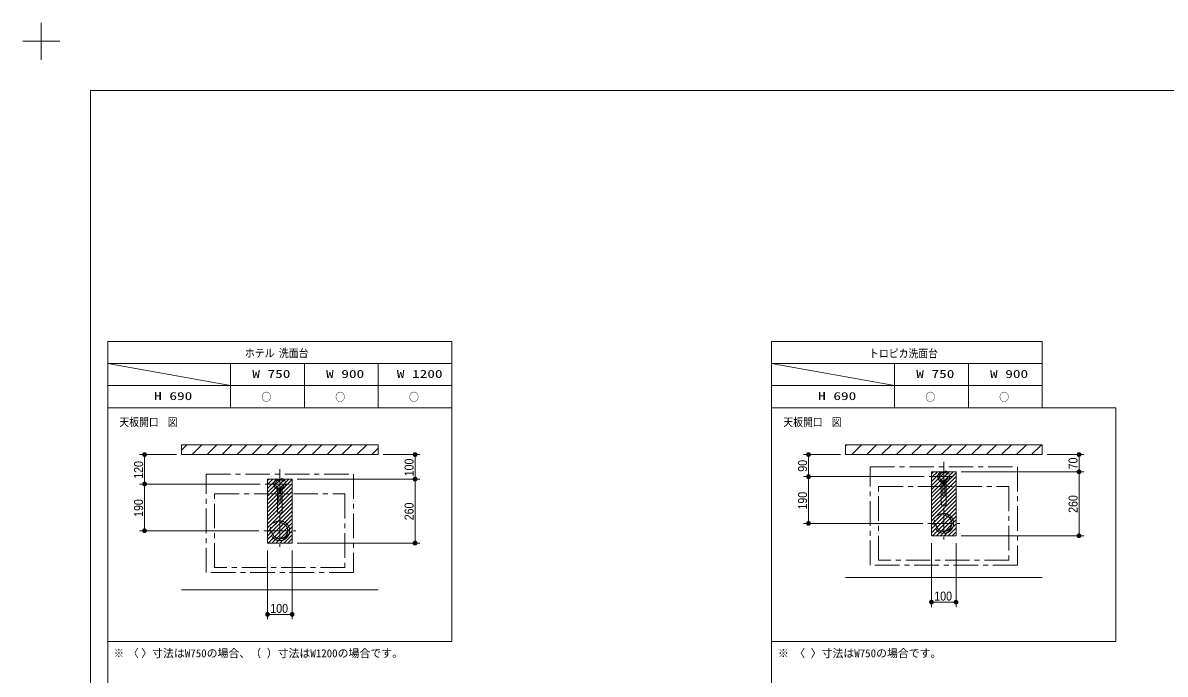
# Model space of a CAD drawing. Units: millimetres, scale not verified. Extents: x -6062 to 6062, y -3045 to 3045.
# Drawn here: x -6062 to -1417, y 397 to 3045 of the extents above; entities that cross this region are included whole.
import ezdxf
from ezdxf.enums import TextEntityAlignment as Align

# ---------------------------------------------------------------- set-up
doc = ezdxf.new("R2010")
doc.units = ezdxf.units.MM
doc.header["$LTSCALE"] = 20
doc.linetypes.add('CHAIN1', pattern=[8, 5, -1, 1, -1])
for name, color, linetype, lineweight in [('0-0_1図面枠', 7, 'Continuous', 9), ('0-4_0', 7, 'Continuous', 9), ('0-5_2寸法-1', 7, 'Continuous', 9), ('0-6_3一般', 7, 'Continuous', 9)]:
    doc.layers.add(name, color=color, linetype=linetype, lineweight=lineweight)
doc.styles.add('ＭＳ ゴシック', font='')
doc.styles.add('ＭＳ Ｐゴシック', font='')
doc.styles.get('ＭＳ ゴシック').set_extended_font_data('MS Gothic')
doc.styles.get('ＭＳ Ｐゴシック').set_extended_font_data('MS PGothic')

# ---------------------------------------------------------------- blocks, each defined once
blk = doc.blocks.new('グループ')
at = {"layer": '0-0_1図面枠'}
for p, q in [((-84000, 57900), (-84000, 60900)), ((-85500, 59400), (-82500, 59400))]:
    blk.add_line(p, q, dxfattribs=at)
blk = doc.blocks.new('グループ-2')
at = {"layer": '0-0_1図面枠'}
blk.add_lwpolyline([(-80000, 55400), (80000, 55400), (80000, -55400), (-80000, -55400)], close=True, dxfattribs=at)
blk = doc.blocks.new('図面枠')
at = {"layer": '0-0_1図面枠'}
for name in ['グループ', 'グループ-2']:
    blk.add_blockref(name, (0, 0), dxfattribs=at)
blk = doc.blocks.new('_Dot')
at = {"layer": '0-4_0'}
for p, q in [((-10, 0), (-20, 0)), ((9.78, 2), (-9.78, 2)), ((7.99, 6), (-7.99, 6)), ((9.16, -3.98), (-9.16, -3.98)), ((6, -7.98), (-6, -7.98))]:
    blk.add_line(p, q, dxfattribs=at)
for points in [[(10, 0), (9.92, 1.25), (9.69, 2.49), (9.3, 3.68), (8.76, 4.82), (8.09, 5.88), (7.29, 6.85), (6.37, 7.71), (5.36, 8.44), (4.26, 9.05), (3.09, 9.51), (1.87, 9.82), (0.63, 9.98), (-0.63, 9.98), (-1.87, 9.82), (-3.09, 9.51), (-4.26, 9.05), (-5.36, 8.44), (-6.37, 7.71), (-7.29, 6.85), (-8.09, 5.88), (-8.76, 4.82), (-9.3, 3.68), (-9.69, 2.49), (-9.92, 1.25), (-10, 0), (0, 0)], [(-10, 0), (-9.92, -1.25), (-9.69, -2.49), (-9.3, -3.68), (-8.76, -4.82), (-8.09, -5.88), (-7.29, -6.85), (-6.37, -7.71), (-5.36, -8.44), (-4.26, -9.05), (-3.09, -9.51), (-1.87, -9.82), (-0.63, -9.98), (0.63, -9.98), (1.87, -9.82), (3.09, -9.51), (4.26, -9.05), (5.36, -8.44), (6.37, -7.71), (7.29, -6.85), (8.09, -5.88), (8.76, -4.82), (9.3, -3.68), (9.69, -2.49), (9.92, -1.25), (10, 0), (0, 0)]]:
    blk.add_lwpolyline(points, close=True, dxfattribs=at)

msp = doc.modelspace()

# ---------------------------------------------------------------- linework, layer by layer
at = {"layer": '0-0_1図面枠'}
for p, q in [((-5717.5, 1750), (-5717.5, -2420)), ((-3017.5, 1750), (-3017.5, -2420)), ((-4317.5, 1660), (-5717.5, 1660)), ((-5717.5, 1660), (-5217.5, 1570)), ((-5217.5, 1480), (-5217.5, 1660)), ((-4917.5, 1480), (-4917.5, 1660)), ((-4617.5, 1480), (-4617.5, 1660)), ((-1917.5, 1660), (-3017.5, 1660)), ((-3017.5, 1660), (-2517.5, 1570)), ((-2517.5, 1480), (-2517.5, 1660)), ((-2217.5, 1480), (-2217.5, 1660)), ((-5717.5, 1570), (-4317.5, 1570)), ((-3017.5, 1570), (-1917.5, 1570))]:
    msp.add_line(p, q, dxfattribs=at)
for points in [[(-5717.5, 1750), (-4317.5, 1750), (-4317.5, 1480), (-5717.5, 1480)], [(-3017.5, 1750), (-1917.5, 1750), (-1917.5, 1480), (-3017.5, 1480)], [(-5717.5, 1480), (-4317.5, 1480), (-4317.5, 530), (-5717.5, 530)], [(-3017.5, 1480), (-1617.5, 1480), (-1617.5, 530), (-3017.5, 530)]]:
    msp.add_lwpolyline(points, close=True, dxfattribs=at)
at = {"layer": '0-5_2寸法-1'}
for p, q in [((-5437.5, 1290), (-5587.5, 1290)), ((-5567.5, 1274.99), (-5567.5, 1185.01)), ((-4597.5, 1290), (-4447.5, 1290)), ((-4467.5, 1274.99), (-4467.5, 1205.01)), ((-2737.5, 1290), (-2887.5, 1290)), ((-2867.5, 1274.99), (-2867.5, 1215.01)), ((-1897.5, 1290), (-1747.5, 1290)), ((-1767.5, 1274.99), (-1767.5, 1235.01)), ((-2247.5, 1220), (-1747.5, 1220)), ((-2247.5, 1220), (-1747.5, 1220)), ((-5097.5, 1170), (-5587.5, 1170)), ((-5097.5, 1170), (-5587.5, 1170)), ((-4947.5, 1190), (-4447.5, 1190)), ((-4947.5, 1190), (-4447.5, 1190)), ((-4467.5, 945.01), (-4467.5, 1174.99)), ((-2397.5, 1200), (-2887.5, 1200)), ((-2397.5, 1200), (-2887.5, 1200)), ((-2867.5, 1025.01), (-2867.5, 1184.99)), ((-1767.5, 975.01), (-1767.5, 1204.99)), ((-5567.5, 995.01), (-5567.5, 1154.99)), ((-5102.5, 980), (-5587.5, 980)), ((-2402.5, 1010), (-2887.5, 1010)), ((-4947.5, 930), (-4447.5, 930)), ((-2367.5, 930), (-2367.5, 670)), ((-2267.5, 930), (-2267.5, 670)), ((-2247.5, 960), (-1747.5, 960)), ((-5067.5, 900), (-5067.5, 620)), ((-4967.5, 900), (-4967.5, 620)), ((-2352.49, 690), (-2282.51, 690)), ((-5052.49, 640), (-4982.51, 640))]:
    msp.add_line(p, q, dxfattribs=at)
at = {"layer": '0-6_3一般'}
for p, q in [((-5417.5, 1307.76), (-5395.26, 1330)), ((-5374.3, 1290), (-5334.3, 1330)), ((-5313.34, 1290), (-5273.34, 1330)), ((-5252.38, 1290), (-5212.38, 1330)), ((-5191.42, 1290), (-5151.42, 1330)), ((-5130.46, 1290), (-5090.46, 1330)), ((-5069.5, 1290), (-5029.5, 1330)), ((-5008.54, 1290), (-4968.54, 1330)), ((-4947.58, 1290), (-4907.58, 1330)), ((-4886.62, 1290), (-4846.62, 1330)), ((-4825.66, 1290), (-4785.66, 1330)), ((-4764.7, 1290), (-4724.7, 1330)), ((-4703.74, 1290), (-4663.74, 1330)), ((-4642.78, 1290), (-4617.5, 1315.28)), ((-2717.5, 1325.52), (-2713.02, 1330)), ((-2692.06, 1290), (-2652.06, 1330)), ((-2631.1, 1290), (-2591.1, 1330)), ((-2570.14, 1290), (-2530.14, 1330)), ((-2509.18, 1290), (-2469.18, 1330)), ((-2448.22, 1290), (-2408.22, 1330)), ((-2387.26, 1290), (-2347.26, 1330)), ((-2326.3, 1290), (-2286.3, 1330)), ((-2265.34, 1290), (-2225.34, 1330)), ((-2204.38, 1290), (-2164.38, 1330)), ((-2143.42, 1290), (-2103.42, 1330)), ((-2082.46, 1290), (-2042.46, 1330)), ((-2021.5, 1290), (-1981.5, 1330)), ((-1960.54, 1290), (-1920.54, 1330)), ((-5417.5, 1290), (-4617.5, 1290)), ((-2717.5, 1290), (-1917.5, 1290)), ((-2367.5, 1212), (-2359.5, 1220)), ((-2367.5, 1196), (-2343.5, 1220)), ((-2367.5, 1180), (-2327.5, 1220)), ((-2367.5, 1164), (-2311.5, 1220)), ((-2367.5, 1148), (-2295.5, 1220)), ((-2367.5, 1132), (-2279.5, 1220)), ((-2367.5, 1116), (-2267.5, 1216)), ((-5067.5, 1184), (-5061.5, 1190)), ((-5067.5, 1168), (-5045.5, 1190)), ((-5067.5, 1152), (-5029.5, 1190)), ((-5067.5, 1136), (-5013.5, 1190)), ((-5067.5, 1120), (-4997.5, 1190)), ((-5067.5, 1104), (-4981.5, 1190)), ((-5067.5, 1088), (-4967.5, 1188)), ((-5067.5, 1072), (-4967.5, 1172)), ((-2367.5, 1100), (-2267.5, 1200)), ((-2367.5, 1084), (-2267.5, 1184)), ((-2367.5, 1068), (-2267.5, 1168)), ((-5067.5, 1056), (-4967.5, 1156)), ((-5067.5, 1040), (-4967.5, 1140)), ((-5067.5, 1024), (-4967.5, 1124)), ((-2367.5, 1052), (-2267.5, 1152)), ((-2367.5, 1036), (-2267.5, 1136)), ((-2367.5, 1020), (-2267.5, 1120)), ((-5067.5, 1008), (-4967.5, 1108)), ((-5067.5, 992), (-4967.5, 1092)), ((-5067.5, 976), (-4967.5, 1076)), ((-2367.5, 1004), (-2267.5, 1104)), ((-2367.5, 988), (-2267.5, 1088)), ((-2367.5, 972), (-2267.5, 1072)), ((-5067.5, 960), (-4967.5, 1060)), ((-5067.5, 944), (-4967.5, 1044)), ((-5065.5, 930), (-4967.5, 1028)), ((-2363.5, 960), (-2267.5, 1056)), ((-2347.5, 960), (-2267.5, 1040)), ((-2331.5, 960), (-2267.5, 1024)), ((-5049.5, 930), (-4967.5, 1012)), ((-5033.5, 930), (-4967.5, 996)), ((-5017.5, 930), (-4967.5, 980)), ((-2315.5, 960), (-2267.5, 1008)), ((-2299.5, 960), (-2267.5, 992)), ((-2283.5, 960), (-2267.5, 976)), ((-5001.5, 930), (-4967.5, 964)), ((-4985.5, 930), (-4967.5, 948)), ((-4969.5, 930), (-4967.5, 932)), ((-2717.5, 790), (-1917.5, 790)), ((-5417.5, 740), (-4617.5, 740))]:
    msp.add_line(p, q, dxfattribs=at)
at = {"layer": '0-6_3一般', "linetype": 'CHAIN1'}
for p, q in [((-2317.5, 1260), (-2317.5, 1140)), ((-5017.5, 1230), (-5017.5, 1110)), ((-5077.5, 1170), (-4957.5, 1170)), ((-2377.5, 1200), (-2257.5, 1200)), ((-2317.5, 1075), (-2317.5, 945)), ((-5017.5, 1045), (-5017.5, 915)), ((-5082.5, 980), (-4952.5, 980)), ((-2382.5, 1010), (-2252.5, 1010))]:
    msp.add_line(p, q, dxfattribs=at)
at = {"layer": '0-6_3一般'}
for points in [[(-5417.5, 1330), (-4617.5, 1330), (-4617.5, 1290), (-5417.5, 1290)], [(-2717.5, 1330), (-1917.5, 1330), (-1917.5, 1290), (-2717.5, 1290)], [(-2367.5, 1220), (-2267.5, 1220), (-2267.5, 960), (-2367.5, 960)], [(-2367.5, 1220), (-2267.5, 1220), (-2267.5, 960), (-2367.5, 960)], [(-5067.5, 1190), (-4967.5, 1190), (-4967.5, 930), (-5067.5, 930)], [(-5067.5, 1190), (-4967.5, 1190), (-4967.5, 930), (-5067.5, 930)]]:
    msp.add_lwpolyline(points, close=True, dxfattribs=at)
at = {"layer": '0-6_3一般', "linetype": 'CHAIN1'}
for points in [[(-5317.5, 1210), (-4717.5, 1210), (-4717.5, 810), (-5317.5, 810)], [(-2617.5, 1240), (-2017.5, 1240), (-2017.5, 840), (-2617.5, 840)], [(-5282.5, 1130), (-4752.5, 1130), (-4752.5, 830), (-5282.5, 830)], [(-2582.5, 1160), (-2052.5, 1160), (-2052.5, 860), (-2582.5, 860)]]:
    msp.add_lwpolyline(points, close=True, dxfattribs=at)
for points in [[(-2327.5, 1185.64), (-2327.5, 1089.15), (-2327.46, 1088.46), (-2327.33, 1087.75), (-2327.11, 1087.04), (-2326.8, 1086.33), (-2326.38, 1085.63), (-2325.87, 1084.95), (-2325.26, 1084.32), (-2324.57, 1083.73), (-2323.8, 1083.2), (-2322.97, 1082.73), (-2322.09, 1082.34), (-2321.18, 1082.02), (-2320.25, 1081.78), (-2319.32, 1081.61), (-2318.4, 1081.52), (-2317.5, 1081.49), (-2316.6, 1081.52), (-2315.68, 1081.61), (-2314.75, 1081.78), (-2313.82, 1082.02), (-2312.91, 1082.34), (-2312.03, 1082.73), (-2311.2, 1083.2), (-2310.43, 1083.73), (-2309.74, 1084.32), (-2309.13, 1084.95), (-2308.62, 1085.63), (-2308.2, 1086.33), (-2307.89, 1087.04), (-2307.67, 1087.75), (-2307.54, 1088.46), (-2307.5, 1089.15), (-2307.5, 1185.64)], [(-2321.5, 1182.96), (-2321.5, 1122), (-2313.5, 1122), (-2313.5, 1182.96)], [(-5027.5, 1155.64), (-5027.5, 1059.15), (-5027.46, 1058.46), (-5027.33, 1057.75), (-5027.11, 1057.04), (-5026.8, 1056.33), (-5026.38, 1055.63), (-5025.87, 1054.95), (-5025.26, 1054.32), (-5024.57, 1053.73), (-5023.8, 1053.2), (-5022.97, 1052.73), (-5022.09, 1052.34), (-5021.18, 1052.02), (-5020.25, 1051.78), (-5019.32, 1051.61), (-5018.4, 1051.52), (-5017.5, 1051.49), (-5016.6, 1051.52), (-5015.68, 1051.61), (-5014.75, 1051.78), (-5013.82, 1052.02), (-5012.91, 1052.34), (-5012.03, 1052.73), (-5011.2, 1053.2), (-5010.43, 1053.73), (-5009.74, 1054.32), (-5009.13, 1054.95), (-5008.62, 1055.63), (-5008.2, 1056.33), (-5007.89, 1057.04), (-5007.67, 1057.75), (-5007.54, 1058.46), (-5007.5, 1059.15), (-5007.5, 1155.64)], [(-5021.5, 1152.96), (-5021.5, 1092), (-5013.5, 1092), (-5013.5, 1152.96)]]:
    msp.add_lwpolyline(points, dxfattribs=at)
for centre, radius in [((-2317.5, 1200), 24), ((-2317.5, 1200), 17.5), ((-5017.5, 1170), 24), ((-5017.5, 1170), 17.5), ((-2317.5, 1010), 40), ((-2317.5, 1010), 32.5), ((-5017.5, 980), 40), ((-5017.5, 980), 32.5)]:
    msp.add_circle(centre, radius, dxfattribs=at)

# ---------------------------------------------------------------- block references
at = {"layer": '0-0_1図面枠', "xscale": 0.05, "yscale": 0.05}
msp.add_blockref('図面枠', (-1787.5, 0), dxfattribs=at)
at = {"layer": '0-5_2寸法-1', "xscale": 0.7503418, "yscale": 0.7503418}
for p, rotation in [((-5567.5, 1290), 90), ((-4467.5, 1290), 90), ((-2867.5, 1290), 90), ((-1767.5, 1290), 90), ((-2867.5, 1200), 270), ((-1767.5, 1220), 270), ((-1767.5, 1220), 90), ((-5567.5, 1170), 270), ((-5567.5, 1170), 90), ((-4467.5, 1190), 270), ((-4467.5, 1190), 90), ((-2867.5, 1200), 90), ((-2867.5, 1010), 270), ((-5567.5, 980), 270), ((-4467.5, 930), 270), ((-1767.5, 960), 270), ((-2367.5, 690), 180), ((-5067.5, 640), 180)]:
    msp.add_blockref('_Dot', p, dxfattribs=dict(at, rotation=rotation))
for p in [(-2267.5, 690), (-4967.5, 640)]:
    msp.add_blockref('_Dot', p, dxfattribs=at)

# ---------------------------------------------------------------- texts
at = {"layer": '0-0_1図面枠', "style": 'ＭＳ ゴシック'}
for s, width, p in [('ホテル', 0.9, (-5159.45, 1675.81)), ('洗面台', 0.9, (-5021.34, 1675.81)), ('トロピカ洗面台', 0.9, (-2621.09, 1674.66)), ('W 750', 1.4, (-5129.45, 1591.59)), ('W 900', 1.4, (-4829.45, 1591.59)), ('W 1200', 1.4, (-4541.75, 1591.59)), ('W 750', 1.4, (-2429.45, 1591.59)), ('W 900', 1.4, (-2129.45, 1591.59)), ('H 690', 1.4, (-5528.49, 1501.59)), ('○', 0.9, (-5092.09, 1497.53)), ('○', 0.9, (-4792.09, 1497.53)), ('○', 0.9, (-4492.09, 1497.53)), ('H 690', 1.4, (-2828.49, 1501.59)), ('○', 0.9, (-2392.09, 1497.53)), ('○', 0.9, (-2092.09, 1497.53)), ('天板開口', 0.9, (-5670, 1395.64)), ('図', 0.9, (-5473.27, 1395.64)), ('天板開口', 0.9, (-2970, 1395.64)), ('図', 0.9, (-2773.27, 1395.64)), ('※ 〈', 0.9, (-5692.1, 455.81))]:
    msp.add_text(s, height=32.55, dxfattribs=dict(at, width=width)).set_placement(p, align=Align.BOTTOM_LEFT)
for s, p in [(' 〉寸法はW750の場合、（ ）寸法はW1200の場合です。', (-5603.34, 455.81)), ('※ 〈 〉寸法はW750の場合です。', (-2992.1, 455.81))]:
    msp.add_text(s, height=32.55, dxfattribs=at).set_placement(p, align=Align.BOTTOM_LEFT)
at = {"layer": '0-5_2寸法-1', "style": 'ＭＳ Ｐゴシック', "width": 0.9}
for s, p in [('120', (-5562.54, 1191.39)), ('100', (-4462.54, 1201.39)), ('90', (-2862.54, 1219.92)), ('70', (-1762.54, 1229.63)), ('190', (-2862.54, 1066.39)), ('260', (-1762.54, 1052.72)), ('190', (-5562.54, 1036.39)), ('260', (-4462.54, 1022.72))]:
    msp.add_text(s, height=36.66, rotation=90, dxfattribs=at).set_placement(p, align=Align.BOTTOM_LEFT)
for p in [(-2356.11, 685.04), (-5056.11, 635.04)]:
    msp.add_text('100', height=36.66, dxfattribs=at).set_placement(p, align=Align.BOTTOM_LEFT)

doc.saveas('drawing.dxf')
